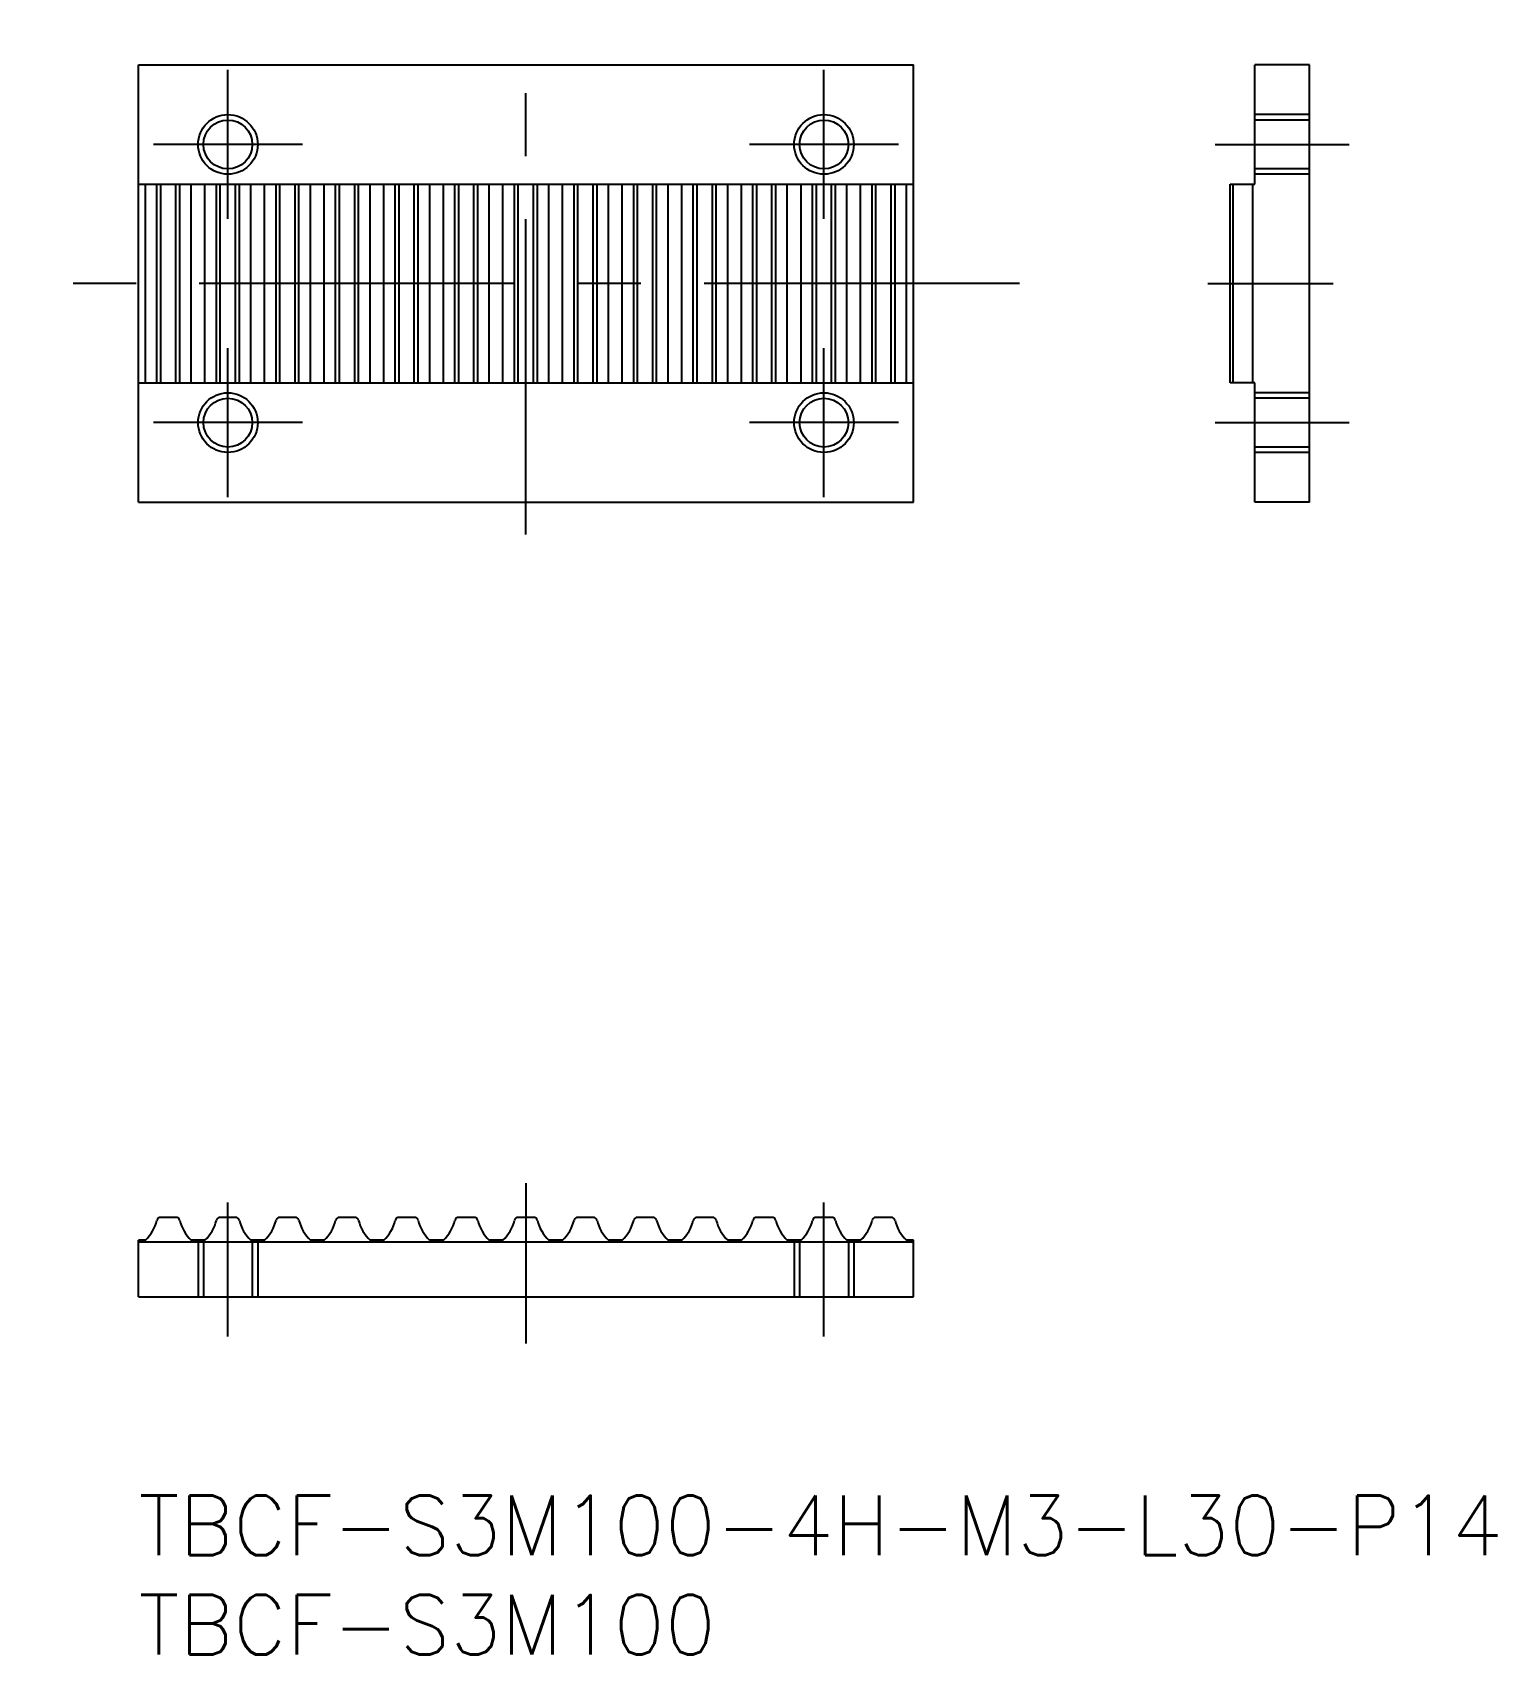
# Model space of a CAD drawing. Extents: x -5.3 to 68.4, y -8 to 73.6.
import ezdxf

# ---------------------------------------------------------------- set-up
doc = ezdxf.new("R2010")
doc.units = 0
doc.header["$LTSCALE"] = 0.5
doc.linetypes.add('CENTER', pattern=[50.8, 31.75, -6.35, 6.35, -6.35])
doc.linetypes.add('DASHED', pattern=[19.05, 12.7, -6.35])
doc.layers.get('0').update_dxf_attribs({"linetype": 'CONTINUOUS'})
for name, color, linetype in [('MSM_CENTER', 1, 'CENTER'), ('MSM_CONTINUOUS', 7, 'CONTINUOUS'), ('MSM_DASHED', 4, 'DASHED'), ('MSM_NARROW', 5, 'CONTINUOUS'), ('MSM_PART_NUMBER', 7, 'CONTINUOUS')]:
    doc.layers.add(name, color=color, linetype=linetype)
doc.styles.get("Standard").update_dxf_attribs({"font": 'txt.shx', "height": 3, "bigfont": 'bigfont.shx'})

msp = doc.modelspace()

# ---------------------------------------------------------------- linework, layer by layer
for p, q in [((0, 72), (39, 72)), ((0, 50), (39, 50))]:
    msp.add_line(p, q)
at = {"layer": 'MSM_CENTER'}
for p, q in [((19.5, 48.362), (19.5, 73.638)), ((4.5, 64.25), (4.5, 71.75)), ((34.5, 64.25), (34.5, 71.75)), ((8.25, 68), (0.75, 68)), ((38.25, 68), (30.75, 68)), ((54.189, 68), (60.939, 68)), ((44.337, 61), (-5.337, 61)), ((53.821, 61), (60.131, 61)), ((4.5, 50.25), (4.5, 57.75)), ((34.5, 50.25), (34.5, 57.75)), ((8.25, 54), (0.75, 54)), ((38.25, 54), (30.75, 54)), ((54.189, 54), (60.939, 54)), ((19.5, 15.716), (19.5, 7.648)), ((4.5, 8), (4.5, 14.75)), ((34.5, 8), (34.5, 14.75))]:
    msp.add_line(p, q, dxfattribs=at)
at = {"layer": 'MSM_CONTINUOUS'}
for p, q in [((0, 50), (0, 72)), ((39, 50), (39, 72)), ((58.939, 72), (56.189, 72)), ((56.189, 66), (56.189, 72)), ((58.939, 50), (58.939, 72)), ((0, 66), (39, 66)), ((0.345, 56), (0.345, 66)), ((2.655, 56), (2.655, 66)), ((3.345, 56), (3.345, 66)), ((5.655, 56), (5.655, 66)), ((6.345, 56), (6.345, 66)), ((8.655, 56), (8.655, 66)), ((9.345, 56), (9.345, 66)), ((11.655, 56), (11.655, 66)), ((12.345, 56), (12.345, 66)), ((14.655, 56), (14.655, 66)), ((15.345, 56), (15.345, 66)), ((17.655, 56), (17.655, 66)), ((18.345, 56), (18.345, 66)), ((20.655, 56), (20.655, 66)), ((21.345, 56), (21.345, 66)), ((23.655, 56), (23.655, 66)), ((24.345, 56), (24.345, 66)), ((26.655, 56), (26.655, 66)), ((27.345, 56), (27.345, 66)), ((29.655, 56), (29.655, 66)), ((30.345, 56), (30.345, 66)), ((32.655, 56), (32.655, 66)), ((33.345, 56), (33.345, 66)), ((35.655, 56), (35.655, 66)), ((36.345, 56), (36.345, 66)), ((38.655, 56), (38.655, 66)), ((54.939, 56), (54.939, 66)), ((54.939, 66), (56.189, 66)), ((56.079, 56), (56.079, 66)), ((0, 56), (39, 56)), ((56.189, 56), (54.939, 56)), ((56.189, 50), (56.189, 56)), ((58.939, 50), (56.189, 50)), ((1.883, 14), (1.117, 14)), ((4.883, 14), (4.117, 14)), ((7.883, 14), (7.117, 14)), ((10.883, 14), (10.117, 14)), ((13.883, 14), (13.117, 14)), ((16.883, 14), (16.117, 14)), ((19.883, 14), (19.117, 14)), ((22.883, 14), (22.117, 14)), ((25.883, 14), (25.117, 14)), ((28.883, 14), (28.117, 14)), ((31.883, 14), (31.117, 14)), ((34.883, 14), (34.117, 14)), ((37.883, 14), (37.117, 14)), ((0, 10), (0, 12.86)), ((0.345, 12.86), (0, 12.86)), ((39, 12.75), (0, 12.75)), ((3.345, 12.86), (2.655, 12.86)), ((6.345, 12.86), (5.655, 12.86)), ((9.345, 12.86), (8.655, 12.86)), ((12.345, 12.86), (11.655, 12.86)), ((15.345, 12.86), (14.655, 12.86)), ((18.345, 12.86), (17.655, 12.86)), ((21.345, 12.86), (20.655, 12.86)), ((24.345, 12.86), (23.655, 12.86)), ((27.345, 12.86), (26.655, 12.86)), ((30.345, 12.86), (29.655, 12.86)), ((33.345, 12.86), (32.655, 12.86)), ((36.345, 12.86), (35.655, 12.86)), ((39, 12.86), (38.655, 12.86)), ((39, 10), (39, 12.86)), ((0, 10), (39, 10))]:
    msp.add_line(p, q, dxfattribs=at)
for centre in [(4.5, 68), (34.5, 68), (4.5, 54), (34.5, 54)]:
    msp.add_circle(centre, 1.229, dxfattribs=at)
for centre, radius, start, end in [((1.117, 13.8), 0.2, 90, 166.68924), ((1.883, 13.8), 0.2, 13.31076, 90), ((4.117, 13.8), 0.2, 90, 166.68924), ((4.883, 13.8), 0.2, 13.31076, 90), ((7.117, 13.8), 0.2, 90, 166.68924), ((7.883, 13.8), 0.2, 13.31076, 90), ((10.117, 13.8), 0.2, 90, 166.68924), ((10.883, 13.8), 0.2, 13.31076, 90), ((13.117, 13.8), 0.2, 90, 166.68924), ((13.883, 13.8), 0.2, 13.31076, 90), ((16.117, 13.8), 0.2, 90, 166.68923), ((16.883, 13.8), 0.2, 13.31076, 90), ((19.117, 13.8), 0.2, 90, 166.68924), ((19.883, 13.8), 0.2, 13.31076, 90), ((22.117, 13.8), 0.2, 90, 166.68924), ((22.883, 13.8), 0.2, 13.31076, 90), ((25.117, 13.8), 0.2, 90, 166.68924), ((25.883, 13.8), 0.2, 13.31076, 90), ((28.117, 13.8), 0.2, 90, 166.68924), ((28.883, 13.8), 0.2, 13.31076, 90), ((31.117, 13.8), 0.2, 90, 166.68924), ((31.883, 13.8), 0.2, 13.31076, 90), ((34.117, 13.8), 0.2, 90, 166.68924), ((34.883, 13.8), 0.2, 13.31076, 90), ((37.117, 13.8), 0.2, 90, 166.68924), ((37.883, 13.8), 0.2, 13.31076, 90), ((-0.975, 14.295), 1.95, 312.6169, 346.68924), ((3.975, 14.295), 1.95, 193.31076, 227.3831), ((2.025, 14.295), 1.95, 312.6169, 346.68924), ((6.975, 14.295), 1.95, 193.31076, 227.3831), ((5.025, 14.295), 1.95, 312.6169, 346.68924), ((9.975, 14.295), 1.95, 193.31076, 227.3831), ((8.025, 14.295), 1.95, 312.6169, 346.68924), ((12.975, 14.295), 1.95, 193.31076, 227.3831), ((11.025, 14.295), 1.95, 312.6169, 346.68924), ((15.975, 14.295), 1.95, 193.31076, 227.3831), ((14.025, 14.295), 1.95, 312.6169, 346.68924), ((18.975, 14.295), 1.95, 193.31076, 227.3831), ((17.025, 14.295), 1.95, 312.6169, 346.68924), ((21.975, 14.295), 1.95, 193.31076, 227.3831), ((20.025, 14.295), 1.95, 312.6169, 346.68924), ((24.975, 14.295), 1.95, 193.31076, 227.3831), ((23.025, 14.295), 1.95, 312.6169, 346.68924), ((27.975, 14.295), 1.95, 193.31076, 227.3831), ((26.025, 14.295), 1.95, 312.6169, 346.68924), ((30.975, 14.295), 1.95, 193.31076, 227.3831), ((29.025, 14.295), 1.95, 312.6169, 346.68924), ((33.975, 14.295), 1.95, 193.31076, 227.3831), ((32.025, 14.295), 1.95, 312.6169, 346.68924), ((36.975, 14.295), 1.95, 193.31076, 227.3831), ((35.025, 14.295), 1.95, 312.6169, 346.68924), ((39.975, 14.295), 1.95, 193.31076, 227.3831)]:
    msp.add_arc(centre, radius, start, end, dxfattribs=at)
at = {"layer": 'MSM_DASHED'}
for p, q in [((58.939, 69.5), (56.189, 69.5)), ((58.939, 69.229), (56.189, 69.229)), ((58.939, 66.771), (56.189, 66.771)), ((58.939, 66.5), (56.189, 66.5)), ((58.939, 55.5), (56.189, 55.5)), ((58.939, 55.229), (56.189, 55.229)), ((58.939, 52.771), (56.189, 52.771)), ((58.939, 52.5), (56.189, 52.5)), ((3, 12.75), (3, 10)), ((3.271, 12.75), (3.271, 10)), ((5.729, 12.75), (5.729, 10)), ((6, 12.75), (6, 10)), ((33, 12.75), (33, 10)), ((33.271, 12.75), (33.271, 10)), ((35.729, 12.75), (35.729, 10)), ((36, 12.75), (36, 10))]:
    msp.add_line(p, q, dxfattribs=at)
at = {"layer": 'MSM_NARROW'}
for p, q in [((0.923, 56), (0.923, 66)), ((1.117, 56), (1.117, 66)), ((1.883, 56), (1.883, 66)), ((2.077, 56), (2.077, 66)), ((3.923, 56), (3.923, 66)), ((4.117, 56), (4.117, 66)), ((4.883, 56), (4.883, 66)), ((5.077, 56), (5.077, 66)), ((6.923, 56), (6.923, 66)), ((7.117, 56), (7.117, 66)), ((7.883, 56), (7.883, 66)), ((8.077, 56), (8.077, 66)), ((9.923, 56), (9.923, 66)), ((10.117, 56), (10.117, 66)), ((10.883, 56), (10.883, 66)), ((11.077, 56), (11.077, 66)), ((12.923, 56), (12.923, 66)), ((13.117, 56), (13.117, 66)), ((13.883, 56), (13.883, 66)), ((14.077, 56), (14.077, 66)), ((15.923, 56), (15.923, 66)), ((16.117, 56), (16.117, 66)), ((16.883, 56), (16.883, 66)), ((17.077, 56), (17.077, 66)), ((18.923, 56), (18.923, 66)), ((19.117, 56), (19.117, 66)), ((19.883, 56), (19.883, 66)), ((20.077, 56), (20.077, 66)), ((21.923, 56), (21.923, 66)), ((22.117, 56), (22.117, 66)), ((22.883, 56), (22.883, 66)), ((23.077, 56), (23.077, 66)), ((24.923, 56), (24.923, 66)), ((25.117, 56), (25.117, 66)), ((25.883, 56), (25.883, 66)), ((26.077, 56), (26.077, 66)), ((27.923, 56), (27.923, 66)), ((28.117, 56), (28.117, 66)), ((28.883, 56), (28.883, 66)), ((29.077, 56), (29.077, 66)), ((30.923, 56), (30.923, 66)), ((31.117, 56), (31.117, 66)), ((31.883, 56), (31.883, 66)), ((32.077, 56), (32.077, 66)), ((33.923, 56), (33.923, 66)), ((34.117, 56), (34.117, 66)), ((34.883, 56), (34.883, 66)), ((35.077, 56), (35.077, 66)), ((36.923, 56), (36.923, 66)), ((37.117, 56), (37.117, 66)), ((37.883, 56), (37.883, 66)), ((38.077, 56), (38.077, 66)), ((55.093, 56), (55.093, 66))]:
    msp.add_line(p, q, dxfattribs=at)
for centre in [(4.5, 68), (34.5, 68), (4.5, 54), (34.5, 54)]:
    msp.add_circle(centre, 1.5, dxfattribs=at)

# ---------------------------------------------------------------- texts
at = {"layer": 'MSM_PART_NUMBER'}
for s, p in [('TBCF-S3M100-4H-M3-L30-P14', (0, -3)), ('TBCF-S3M100', (0, -8))]:
    msp.add_text(s, height=3, dxfattribs=at).set_placement(p)

doc.saveas('drawing.dxf')
